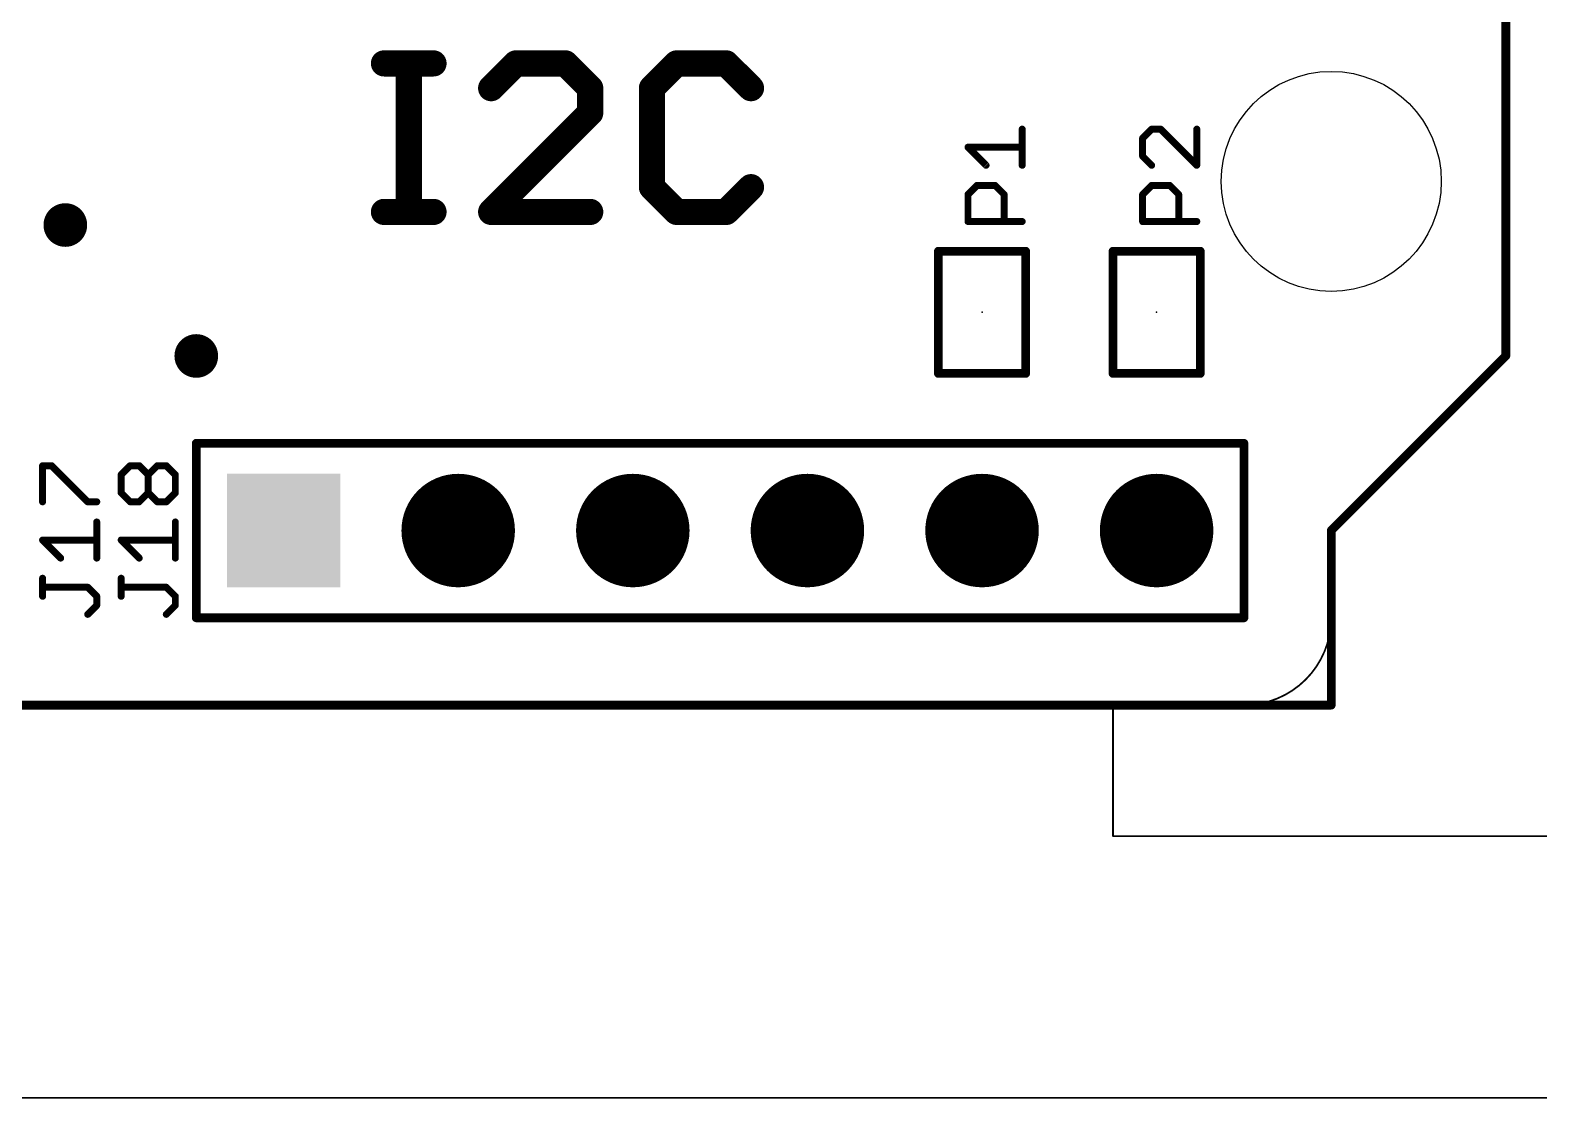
# Model space of a CAD drawing. Extents: x -6 to 140, y -6 to 118.
# Drawn here: x 47.11 to 69.06, y -5.73 to 9.82 of the extents above; entities that cross this region are included whole.
import ezdxf

# ---------------------------------------------------------------- set-up
doc = ezdxf.new("R2010")
doc.units = 0
for name, color, linetype in [('17', 94, 'CONTINUOUS'), ('18', 94, 'CONTINUOUS'), ('20', 214, 'CONTINUOUS'), ('21', 251, 'CONTINUOUS'), ('23', 178, 'CONTINUOUS'), ('25', 251, 'CONTINUOUS'), ('50', 251, 'CONTINUOUS')]:
    doc.layers.add(name, color=color, linetype=linetype)

# ---------------------------------------------------------------- blocks, each defined once
blk = doc.blocks.new('SQUAREP')
blk.add_solid([(-0.5, -0.5), (0.5, -0.5), (-0.5, 0.5), (0.5, 0.5)])
blk = doc.blocks.new('ROUNDP')
at = {"const_width": 0.5}
blk.add_lwpolyline([(0, -0.25, 1), (0, 0.25, 1), (0, -0.25)], format="xyb", dxfattribs=at)
blk = doc.blocks.new('ROUNDV')
at = {"const_width": 0.5}
blk.add_lwpolyline([(0, -0.25, 1), (0, 0.25, 1), (0, -0.25)], format="xyb", dxfattribs=at)

msp = doc.modelspace()

# ---------------------------------------------------------------- linework, layer by layer
at = {"layer": '20', "const_width": 0.0254}
for points in [[(68.58, 37.846), (68.58, 5.08)], [(68.58, 5.08), (66.04, 2.54)], [(66.04, 2.54), (66.04, 1.27)], [(1.27, 0), (64.77, 0)]]:
    msp.add_lwpolyline(points, dxfattribs=at)
at = {"layer": '20'}
for points, const_width in [([(68.5737, 5.08, 1), (68.5863, 5.08)], 0.0127), ([(68.5845, 5.0755, 1), (68.5755, 5.0845)], 0.0127), ([(66.0355, 2.5445, 1), (66.0445, 2.5355)], 0.0127), ([(66.0464, 2.54, 1), (66.0337, 2.54)], 0.0127), ([(64.77, 0, 0.4142), (66.04, 1.27)], 0.0254), ([(64.77, 0, 0.4142), (66.04, 1.27)], 0.0254), ([(66.0464, 1.27, 1), (66.0337, 1.27)], 0.0127), ([(66.0464, 1.27, 1), (66.0337, 1.27)], 0.0127), ([(66.0337, 1.27, 1), (66.0464, 1.27)], 0.0127), ([(64.77, 0.0064, 1), (64.77, -0.0064)], 0.0127), ([(64.77, 0.0064, 1), (64.77, -0.0064)], 0.0127), ([(64.77, -0.0064, 1), (64.77, 0.0064)], 0.0127)]:
    msp.add_lwpolyline(points, format="xyb", dxfattribs=dict(at, const_width=const_width))
msp.add_circle((66.04, 7.62), 1.6002, dxfattribs=at)
at = {"layer": '21'}
for points, const_width in [([(68.58, 37.846), (68.58, 5.08)], 0.127), ([(52.2605, 9.3363), (52.9808, 9.3363)], 0.381), ([(52.6206, 7.1755), (52.6206, 9.3363)], 0.381), ([(54.1798, 9.3363), (53.8197, 8.9762)], 0.381), ([(54.9001, 9.3363), (54.1798, 9.3363)], 0.381), ([(55.2603, 8.9762), (54.9001, 9.3363)], 0.381), ([(56.5186, 9.3363), (56.1585, 8.9762)], 0.381), ([(57.2389, 9.3363), (56.5186, 9.3363)], 0.381), ([(57.5991, 8.9762), (57.2389, 9.3363)], 0.381), ([(55.2603, 8.6161), (55.2603, 8.9762)], 0.381), ([(56.1585, 8.9762), (56.1585, 7.5356)], 0.381), ([(53.8197, 7.1755), (55.2603, 8.6161)], 0.381), ([(56.1585, 7.5356), (56.5186, 7.1755)], 0.381), ([(57.2389, 7.1755), (57.5991, 7.5356)], 0.381), ([(52.2605, 7.1755), (52.9808, 7.1755)], 0.381), ([(55.2603, 7.1755), (53.8197, 7.1755)], 0.381), ([(56.5186, 7.1755), (57.2389, 7.1755)], 0.381), ([(60.325, 4.826), (60.325, 6.604)], 0.127), ([(60.325, 6.604), (61.595, 6.604)], 0.127), ([(61.595, 6.604), (61.595, 4.826)], 0.127), ([(62.865, 6.604), (64.135, 6.604)], 0.127), ([(62.865, 4.826), (62.865, 6.604)], 0.127), ([(64.135, 6.604), (64.135, 4.826)], 0.127), ([(68.58, 5.08), (66.04, 2.54)], 0.127), ([(61.595, 4.826), (60.325, 4.826)], 0.127), ([(64.135, 4.826), (62.865, 4.826)], 0.127), ([(49.53, 3.81), (64.77, 3.81)], 0.127), ([(49.53, 1.27), (49.53, 3.81)], 0.127), ([(64.77, 3.81), (64.77, 1.27)], 0.127), ([(47.2941, 2.958), (47.2941, 3.4833)], 0.1016), ([(47.2941, 3.4833), (47.4255, 3.4833)], 0.1016), ([(47.4255, 3.4833), (47.9509, 2.958)], 0.1016), ([(48.4371, 3.352), (48.5685, 3.4833)], 0.1016), ([(48.5685, 3.4833), (48.6998, 3.4833)], 0.1016), ([(48.6998, 3.4833), (48.8312, 3.352)], 0.1016), ([(48.8312, 3.352), (48.9625, 3.4833)], 0.1016), ([(48.9625, 3.4833), (49.0939, 3.4833)], 0.1016), ([(49.0939, 3.4833), (49.2252, 3.352)], 0.1016), ([(48.4371, 3.0893), (48.4371, 3.352)], 0.1016), ([(48.8312, 3.0893), (48.8312, 3.352)], 0.1016), ([(49.2252, 3.352), (49.2252, 3.0893)], 0.1016), ([(48.5685, 2.958), (48.4371, 3.0893)], 0.1016), ([(48.8312, 3.0893), (48.6998, 2.958)], 0.1016), ([(48.9625, 2.958), (48.8312, 3.0893)], 0.1016), ([(49.2252, 3.0893), (49.0939, 2.958)], 0.1016), ([(47.9509, 2.958), (48.0822, 2.958)], 0.1016), ([(48.6998, 2.958), (48.5685, 2.958)], 0.1016), ([(49.0939, 2.958), (48.9625, 2.958)], 0.1016), ([(48.0822, 2.1394), (48.0822, 2.6648)], 0.1016), ([(49.2252, 2.1394), (49.2252, 2.6648)], 0.1016), ([(47.5568, 2.1394), (47.2941, 2.4021)], 0.1016), ([(47.2941, 2.4021), (48.0822, 2.4021)], 0.1016), ([(48.6998, 2.1394), (48.4371, 2.4021)], 0.1016), ([(48.4371, 2.4021), (49.2252, 2.4021)], 0.1016), ([(66.04, 2.54), (66.04, 0)], 0.127), ([(47.2941, 1.5835), (47.2941, 1.8462)], 0.1016), ([(47.9509, 1.7148), (47.2941, 1.7148)], 0.1016), ([(48.0822, 1.5835), (47.9509, 1.7148)], 0.1016), ([(48.4371, 1.5835), (48.4371, 1.8462)], 0.1016), ([(49.0939, 1.7148), (48.4371, 1.7148)], 0.1016), ([(49.2252, 1.5835), (49.0939, 1.7148)], 0.1016), ([(48.0822, 1.4521), (48.0822, 1.5835)], 0.1016), ([(49.2252, 1.4521), (49.2252, 1.5835)], 0.1016), ([(47.9509, 1.3208), (48.0822, 1.4521)], 0.1016), ([(49.0939, 1.3208), (49.2252, 1.4521)], 0.1016), ([(64.77, 1.27), (49.53, 1.27)], 0.127), ([(66.04, 0), (0, 0)], 0.127)]:
    msp.add_lwpolyline(points, dxfattribs=dict(at, const_width=const_width))
for points, const_width in [([(52.2605, 9.4316, 1), (52.2605, 9.2411)], 0.1905), ([(52.7159, 9.3363, 1), (52.5254, 9.3363)], 0.1905), ([(52.9808, 9.2411, 1), (52.9808, 9.4316)], 0.1905), ([(54.1798, 9.4316, 1), (54.1798, 9.2411)], 0.1905), ([(54.2472, 9.269, 1), (54.1125, 9.4037)], 0.1905), ([(54.9675, 9.4037, 1), (54.8328, 9.269)], 0.1905), ([(54.9001, 9.2411, 1), (54.9001, 9.4316)], 0.1905), ([(56.5186, 9.4316, 1), (56.5186, 9.2411)], 0.1905), ([(56.586, 9.269, 1), (56.4513, 9.4037)], 0.1905), ([(57.3063, 9.4037, 1), (57.1716, 9.269)], 0.1905), ([(57.2389, 9.2411, 1), (57.2389, 9.4316)], 0.1905), ([(53.7523, 9.0436, 1), (53.887, 8.9089)], 0.1905), ([(55.3555, 8.9762, 1), (55.165, 8.9762)], 0.1905), ([(55.1929, 8.9089, 1), (55.3276, 9.0436)], 0.1905), ([(56.2537, 8.9762, 1), (56.0632, 8.9762)], 0.1905), ([(56.0911, 9.0436, 1), (56.2258, 8.9089)], 0.1905), ([(57.5317, 8.9089, 1), (57.6664, 9.0436)], 0.1905), ([(55.3276, 8.5487, 1), (55.1929, 8.6834)], 0.1905), ([(55.165, 8.6161, 1), (55.3555, 8.6161)], 0.1905), ([(56.2258, 7.603, 1), (56.0911, 7.4683)], 0.1905), ([(57.6664, 7.4683, 1), (57.5317, 7.603)], 0.1905), ([(56.0632, 7.5356, 1), (56.2537, 7.5356)], 0.1905), ([(52.2605, 7.2708, 1), (52.2605, 7.0803)], 0.1905), ([(52.5254, 7.1755, 1), (52.7159, 7.1755)], 0.1905), ([(52.9808, 7.0803, 1), (52.9808, 7.2708)], 0.1905), ([(53.7523, 7.2429, 1), (53.887, 7.1081)], 0.1905), ([(53.8197, 7.2708, 1), (53.8197, 7.0803)], 0.1905), ([(55.2603, 7.0803, 1), (55.2603, 7.2708)], 0.1905), ([(56.5186, 7.2708, 1), (56.5186, 7.0803)], 0.1905), ([(56.4513, 7.1081, 1), (56.586, 7.2429)], 0.1905), ([(57.1716, 7.2429, 1), (57.3063, 7.1081)], 0.1905), ([(57.2389, 7.0803, 1), (57.2389, 7.2708)], 0.1905), ([(60.3568, 6.604, 1), (60.2933, 6.604)], 0.0635), ([(60.325, 6.6357, 1), (60.325, 6.5723)], 0.0635), ([(61.6268, 6.604, 1), (61.5633, 6.604)], 0.0635), ([(61.595, 6.5723, 1), (61.595, 6.6357)], 0.0635), ([(62.8968, 6.604, 1), (62.8332, 6.604)], 0.0635), ([(62.865, 6.6357, 1), (62.865, 6.5723)], 0.0635), ([(64.1668, 6.604, 1), (64.1033, 6.604)], 0.0635), ([(64.135, 6.5723, 1), (64.135, 6.6357)], 0.0635), ([(68.5482, 5.08, 1), (68.6118, 5.08)], 0.0635), ([(68.6025, 5.0575, 1), (68.5575, 5.1025)], 0.0635), ([(60.325, 4.8578, 1), (60.325, 4.7943)], 0.0635), ([(60.2933, 4.826, 1), (60.3568, 4.826)], 0.0635), ([(61.5633, 4.826, 1), (61.6268, 4.826)], 0.0635), ([(61.595, 4.7943, 1), (61.595, 4.8578)], 0.0635), ([(62.8332, 4.826, 1), (62.8968, 4.826)], 0.0635), ([(62.865, 4.8578, 1), (62.865, 4.7943)], 0.0635), ([(64.1033, 4.826, 1), (64.1668, 4.826)], 0.0635), ([(64.135, 4.7943, 1), (64.135, 4.8578)], 0.0635), ([(49.5618, 3.81, 1), (49.4982, 3.81)], 0.0635), ([(49.53, 3.8418, 1), (49.53, 3.7782)], 0.0635), ([(64.8017, 3.81, 1), (64.7382, 3.81)], 0.0635), ([(64.77, 3.7782, 1), (64.77, 3.8418)], 0.0635), ([(47.3195, 3.4833, 1), (47.2687, 3.4833)], 0.0508), ([(47.2941, 3.5087, 1), (47.2941, 3.4579)], 0.0508), ([(47.4434, 3.5013, 1), (47.4075, 3.4654)], 0.0508), ([(47.4255, 3.4579, 1), (47.4255, 3.5087)], 0.0508), ([(48.5685, 3.5087, 1), (48.5685, 3.4579)], 0.0508), ([(48.5864, 3.4654, 1), (48.5505, 3.5013)], 0.0508), ([(48.7178, 3.5013, 1), (48.6819, 3.4654)], 0.0508), ([(48.6998, 3.4579, 1), (48.6998, 3.5087)], 0.0508), ([(48.9625, 3.5087, 1), (48.9625, 3.4579)], 0.0508), ([(48.9805, 3.4654, 1), (48.9445, 3.5013)], 0.0508), ([(49.1118, 3.5013, 1), (49.0759, 3.4654)], 0.0508), ([(49.0939, 3.4579, 1), (49.0939, 3.5087)], 0.0508), ([(48.4625, 3.352, 1), (48.4117, 3.352)], 0.0508), ([(48.4192, 3.37, 1), (48.4551, 3.334)], 0.0508), ([(48.8132, 3.37, 1), (48.8491, 3.334)], 0.0508), ([(48.8566, 3.352, 1), (48.8058, 3.352)], 0.0508), ([(48.8132, 3.334, 1), (48.8491, 3.37)], 0.0508), ([(49.2506, 3.352, 1), (49.1998, 3.352)], 0.0508), ([(49.2072, 3.334, 1), (49.2432, 3.37)], 0.0508), ([(48.4551, 3.1073, 1), (48.4192, 3.0713)], 0.0508), ([(48.4117, 3.0893, 1), (48.4625, 3.0893)], 0.0508), ([(48.8491, 3.1073, 1), (48.8132, 3.0713)], 0.0508), ([(48.8058, 3.0893, 1), (48.8566, 3.0893)], 0.0508), ([(48.8491, 3.0713, 1), (48.8132, 3.1073)], 0.0508), ([(49.1998, 3.0893, 1), (49.2506, 3.0893)], 0.0508), ([(49.2432, 3.0713, 1), (49.2072, 3.1073)], 0.0508), ([(47.2687, 2.958, 1), (47.3195, 2.958)], 0.0508), ([(47.9509, 2.9834, 1), (47.9509, 2.9326)], 0.0508), ([(47.9329, 2.94, 1), (47.9688, 2.9759)], 0.0508), ([(48.0822, 2.9326, 1), (48.0822, 2.9834)], 0.0508), ([(48.5685, 2.9834, 1), (48.5685, 2.9326)], 0.0508), ([(48.5505, 2.94, 1), (48.5864, 2.9759)], 0.0508), ([(48.6819, 2.9759, 1), (48.7178, 2.94)], 0.0508), ([(48.6998, 2.9326, 1), (48.6998, 2.9834)], 0.0508), ([(48.9625, 2.9834, 1), (48.9625, 2.9326)], 0.0508), ([(48.9445, 2.94, 1), (48.9805, 2.9759)], 0.0508), ([(49.0759, 2.9759, 1), (49.1118, 2.94)], 0.0508), ([(49.0939, 2.9326, 1), (49.0939, 2.9834)], 0.0508), ([(48.1076, 2.6648, 1), (48.0568, 2.6648)], 0.0508), ([(49.2506, 2.6648, 1), (49.1998, 2.6648)], 0.0508), ([(47.2941, 2.4275, 1), (47.2941, 2.3767)], 0.0508), ([(47.3121, 2.42, 1), (47.2762, 2.3841)], 0.0508), ([(48.0822, 2.3767, 1), (48.0822, 2.4275)], 0.0508), ([(48.4371, 2.4275, 1), (48.4371, 2.3767)], 0.0508), ([(48.4551, 2.42, 1), (48.4192, 2.3841)], 0.0508), ([(49.2252, 2.3767, 1), (49.2252, 2.4275)], 0.0508), ([(66.0175, 2.5625, 1), (66.0625, 2.5175)], 0.0635), ([(66.0718, 2.54, 1), (66.0083, 2.54)], 0.0635), ([(47.5389, 2.1214, 1), (47.5748, 2.1573)], 0.0508), ([(48.0568, 2.1394, 1), (48.1076, 2.1394)], 0.0508), ([(48.6819, 2.1214, 1), (48.7178, 2.1573)], 0.0508), ([(49.1998, 2.1394, 1), (49.2506, 2.1394)], 0.0508), ([(47.3195, 1.8462, 1), (47.2687, 1.8462)], 0.0508), ([(47.2941, 1.7402, 1), (47.2941, 1.6894)], 0.0508), ([(47.9688, 1.7328, 1), (47.9329, 1.6969)], 0.0508), ([(47.9509, 1.6894, 1), (47.9509, 1.7402)], 0.0508), ([(48.4625, 1.8462, 1), (48.4117, 1.8462)], 0.0508), ([(48.4371, 1.7402, 1), (48.4371, 1.6894)], 0.0508), ([(49.1118, 1.7328, 1), (49.0759, 1.6969)], 0.0508), ([(49.0939, 1.6894, 1), (49.0939, 1.7402)], 0.0508), ([(47.2687, 1.5835, 1), (47.3195, 1.5835)], 0.0508), ([(48.1076, 1.5835, 1), (48.0568, 1.5835)], 0.0508), ([(48.0642, 1.5655, 1), (48.1002, 1.6015)], 0.0508), ([(48.4117, 1.5835, 1), (48.4625, 1.5835)], 0.0508), ([(49.2506, 1.5835, 1), (49.1998, 1.5835)], 0.0508), ([(49.2072, 1.5655, 1), (49.2432, 1.6015)], 0.0508), ([(47.9329, 1.3388, 1), (47.9688, 1.3028)], 0.0508), ([(48.0568, 1.4521, 1), (48.1076, 1.4521)], 0.0508), ([(48.1002, 1.4342, 1), (48.0642, 1.4701)], 0.0508), ([(49.0759, 1.3388, 1), (49.1118, 1.3028)], 0.0508), ([(49.1998, 1.4521, 1), (49.2506, 1.4521)], 0.0508), ([(49.2432, 1.4342, 1), (49.2072, 1.4701)], 0.0508), ([(49.53, 1.3017, 1), (49.53, 1.2383)], 0.0635), ([(64.77, 1.2383, 1), (64.77, 1.3017)], 0.0635), ([(49.4982, 1.27, 1), (49.5618, 1.27)], 0.0635), ([(64.7382, 1.27, 1), (64.8017, 1.27)], 0.0635), ([(66.0083, 0, 1), (66.0718, 0)], 0.0635), ([(66.04, -0.0318, 1), (66.04, 0.0318)], 0.0635)]:
    msp.add_lwpolyline(points, format="xyb", dxfattribs=dict(at, const_width=const_width))
at = {"layer": '23'}
for p in [(60.96, 5.715), (63.5, 5.715)]:
    msp.add_point(p, dxfattribs=at)
at = {"layer": '25', "const_width": 0.1016}
for points in [[(61.5442, 7.8544), (61.5442, 8.3798)], [(63.4275, 8.3798), (63.2961, 8.2484)], [(63.5588, 8.3798), (63.4275, 8.3798)], [(64.0842, 7.8544), (63.5588, 8.3798)], [(64.0842, 8.3798), (64.0842, 7.8544)], [(61.0188, 7.8544), (60.7561, 8.1171)], [(60.7561, 8.1171), (61.5442, 8.1171)], [(63.2961, 8.2484), (63.2961, 7.9857)], [(63.2961, 7.9857), (63.4275, 7.8544)], [(60.7561, 7.4298), (60.8875, 7.5612)], [(60.7561, 7.0358), (60.7561, 7.4298)], [(60.8875, 7.5612), (61.1502, 7.5612)], [(61.1502, 7.5612), (61.2815, 7.4298)], [(61.2815, 7.4298), (61.2815, 7.0358)], [(63.2961, 7.4298), (63.4275, 7.5612)], [(63.2961, 7.0358), (63.2961, 7.4298)], [(63.4275, 7.5612), (63.6902, 7.5612)], [(63.6902, 7.5612), (63.8215, 7.4298)], [(63.8215, 7.4298), (63.8215, 7.0358)], [(61.5442, 7.0358), (60.7561, 7.0358)], [(64.0842, 7.0358), (63.2961, 7.0358)]]:
    msp.add_lwpolyline(points, dxfattribs=at)
at = {"layer": '25', "const_width": 0.0508}
for points in [[(61.5696, 8.3798, 1), (61.5188, 8.3798)], [(63.4275, 8.4052, 1), (63.4275, 8.3544)], [(63.4454, 8.3618, 1), (63.4095, 8.3977)], [(63.5768, 8.3977, 1), (63.5409, 8.3618)], [(63.5588, 8.3544, 1), (63.5588, 8.4052)], [(64.1096, 8.3798, 1), (64.0588, 8.3798)], [(60.7561, 8.1425, 1), (60.7561, 8.0917)], [(60.7741, 8.135, 1), (60.7382, 8.0991)], [(61.5442, 8.0917, 1), (61.5442, 8.1425)], [(63.3215, 8.2484, 1), (63.2707, 8.2484)], [(63.2782, 8.2664, 1), (63.3141, 8.2305)], [(63.2707, 7.9857, 1), (63.3215, 7.9857)], [(63.3141, 8.0037, 1), (63.2782, 7.9678)], [(61.0009, 7.8364, 1), (61.0368, 7.8723)], [(61.5188, 7.8544, 1), (61.5696, 7.8544)], [(63.4095, 7.8364, 1), (63.4454, 7.8723)], [(64.0588, 7.8544, 1), (64.1096, 7.8544)], [(64.0662, 7.8364, 1), (64.1022, 7.8723)], [(60.7815, 7.4298, 1), (60.7307, 7.4298)], [(60.7382, 7.4478, 1), (60.7741, 7.4119)], [(60.8875, 7.5866, 1), (60.8875, 7.5358)], [(60.9054, 7.5432, 1), (60.8695, 7.5791)], [(61.1681, 7.5791, 1), (61.1322, 7.5432)], [(61.1502, 7.5358, 1), (61.1502, 7.5866)], [(61.3069, 7.4298, 1), (61.2561, 7.4298)], [(61.2635, 7.4119, 1), (61.2995, 7.4478)], [(63.3215, 7.4298, 1), (63.2707, 7.4298)], [(63.2782, 7.4478, 1), (63.3141, 7.4119)], [(63.4275, 7.5866, 1), (63.4275, 7.5358)], [(63.4454, 7.5432, 1), (63.4095, 7.5791)], [(63.7081, 7.5791, 1), (63.6722, 7.5432)], [(63.6902, 7.5358, 1), (63.6902, 7.5866)], [(63.8469, 7.4298, 1), (63.7961, 7.4298)], [(63.8035, 7.4119, 1), (63.8395, 7.4478)], [(60.7561, 7.0612, 1), (60.7561, 7.0104)], [(60.7307, 7.0358, 1), (60.7815, 7.0358)], [(61.2561, 7.0358, 1), (61.3069, 7.0358)], [(61.5442, 7.0104, 1), (61.5442, 7.0612)], [(63.2961, 7.0612, 1), (63.2961, 7.0104)], [(63.2707, 7.0358, 1), (63.3215, 7.0358)], [(63.7961, 7.0358, 1), (63.8469, 7.0358)], [(64.0842, 7.0104, 1), (64.0842, 7.0612)]]:
    msp.add_lwpolyline(points, format="xyb", dxfattribs=at)
at = {"layer": '50', "const_width": 0.0254}
for points in [[(62.865, -1.905), (62.865, 0)], [(74.295, -1.905), (62.865, -1.905)], [(139.7, -5.715), (0, -5.715)]]:
    msp.add_lwpolyline(points, dxfattribs=at)
at = {"layer": '50', "const_width": 0.0127}
for points in [[(62.8713, 0, 1), (62.8587, 0)], [(62.865, -1.8986, 1), (62.865, -1.9114)], [(62.8587, -1.905, 1), (62.8713, -1.905)]]:
    msp.add_lwpolyline(points, format="xyb", dxfattribs=at)

# ---------------------------------------------------------------- block references
at = {"layer": '17', "xscale": 1.651, "yscale": 1.651}
for name, p in [('SQUAREP', (50.8, 2.54)), ('SQUAREP', (50.8, 2.54)), ('ROUNDP', (53.34, 2.54)), ('ROUNDP', (53.34, 2.54)), ('ROUNDP', (55.88, 2.54)), ('ROUNDP', (55.88, 2.54)), ('ROUNDP', (58.42, 2.54)), ('ROUNDP', (58.42, 2.54)), ('ROUNDP', (60.96, 2.54)), ('ROUNDP', (60.96, 2.54)), ('ROUNDP', (63.5, 2.54)), ('ROUNDP', (63.5, 2.54))]:
    msp.add_blockref(name, p, dxfattribs=at)
at = {"layer": '18', "xscale": 0.635, "yscale": 0.635}
for p in [(47.625, 6.985), (49.53, 5.08)]:
    msp.add_blockref('ROUNDV', p, dxfattribs=at)

doc.saveas('drawing.dxf')
